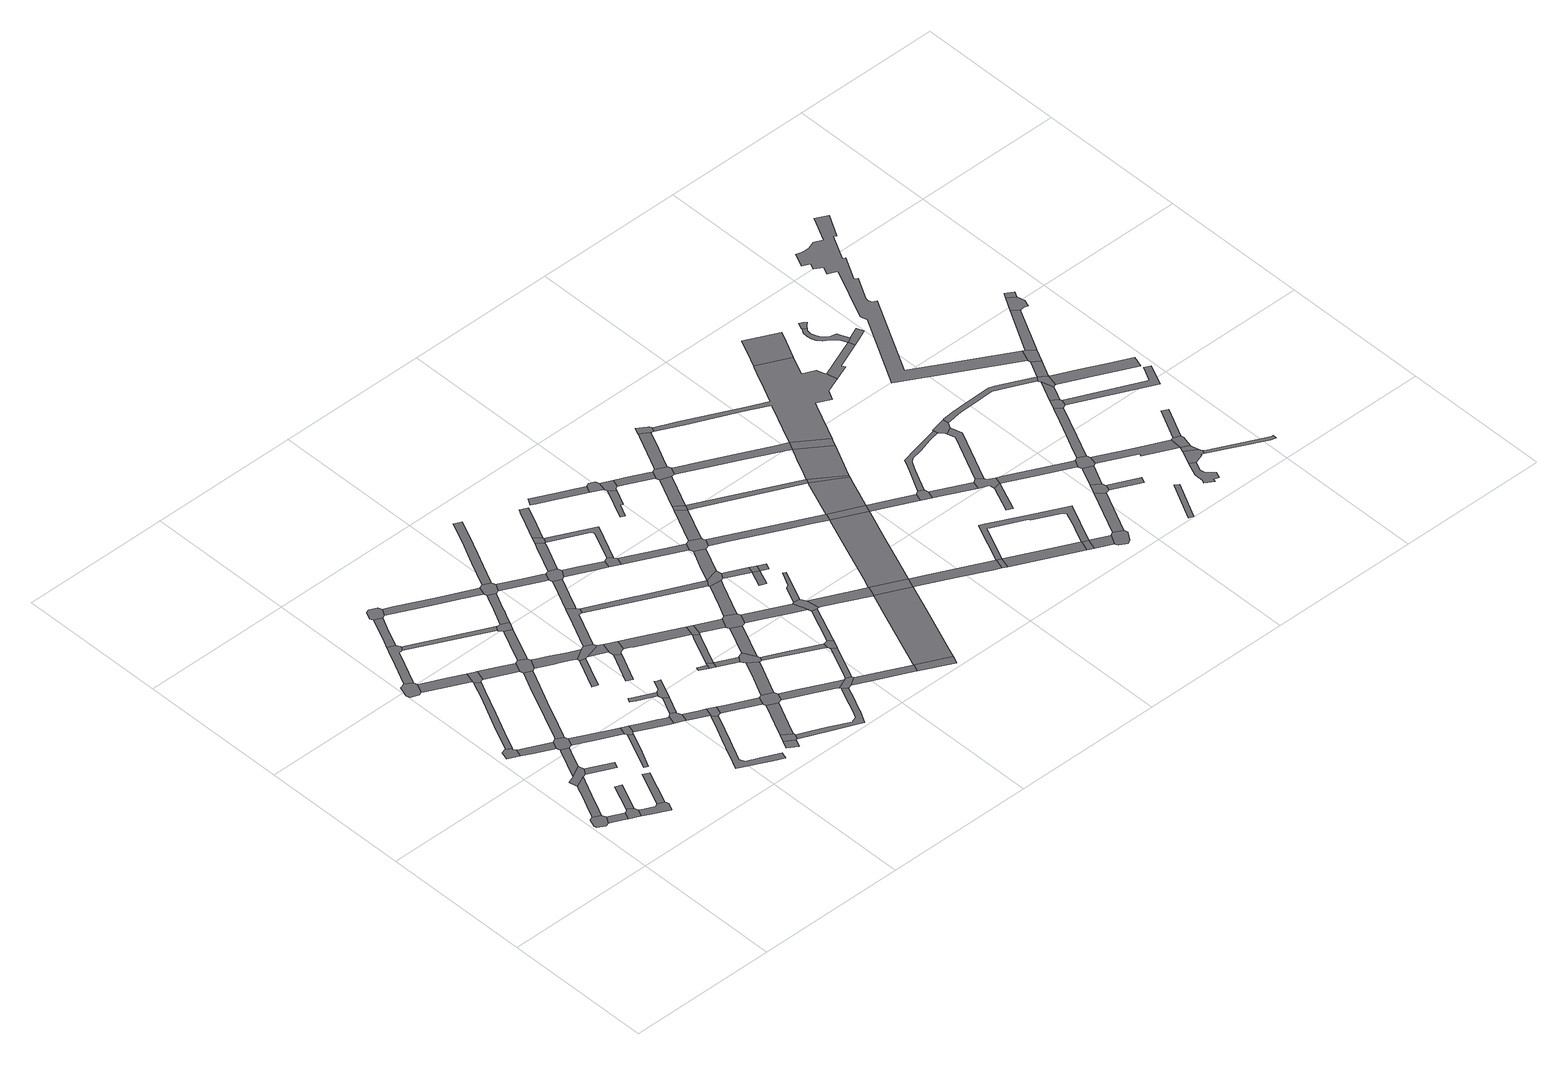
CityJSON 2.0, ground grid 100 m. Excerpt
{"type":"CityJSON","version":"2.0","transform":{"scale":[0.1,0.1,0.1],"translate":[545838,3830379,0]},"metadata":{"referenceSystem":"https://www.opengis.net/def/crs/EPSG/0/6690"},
"CityObjects":{
"road1":{"type":"Road","geometry":[{"type":"MultiSurface","lod":"1","boundaries":[[[0,1,2,3,4,5,6,7]]]}]},
"road2":{"type":"Road","attributes":{"RoadStructureAttribute.sectionType":"1"},"geometry":[{"type":"MultiSurface","lod":"1","boundaries":[[[6,5,8,9,10,11]]]}]},
"road3":{"type":"Road","attributes":{"RoadStructureAttribute.sectionType":"1"},"geometry":[{"type":"MultiSurface","lod":"1","boundaries":[[[12,13,14,15,16,17,18,19,20,21,0,7]]]}]},
"road4":{"type":"Road","geometry":[{"type":"MultiSurface","lod":"1","boundaries":[[[22,23,11,10,24,25,26]]]}]},
"road5":{"type":"Road","geometry":[{"type":"MultiSurface","lod":"1","boundaries":[[[27,28,25,24,29,30,31,32,33]]]}]},
"road6":{"type":"Road","geometry":[{"type":"MultiSurface","lod":"1","boundaries":[[[34,35,36,37,38,39,40,41,42]]]}]},
"road7":{"type":"Road","geometry":[{"type":"MultiSurface","lod":"1","boundaries":[[[43,44,22,26]]]}]},
"road8":{"type":"Road","geometry":[{"type":"MultiSurface","lod":"1","boundaries":[[[45,46,47,16,15,48,49]]]}]},
"road9":{"type":"Road","attributes":{"RoadStructureAttribute.sectionType":"1"},"geometry":[{"type":"MultiSurface","lod":"1","boundaries":[[[50,51,52,40,39,53,54,55,56]]]}]},
"road10":{"type":"Road","attributes":{"RoadStructureAttribute.sectionType":"1"},"geometry":[{"type":"MultiSurface","lod":"1","boundaries":[[[57,58,59,46,45,60,61]]]}]},
"road11":{"type":"Road","geometry":[{"type":"MultiSurface","lod":"1","boundaries":[[[62,63,49,48]]]}]},
"road12":{"type":"Road","attributes":{"RoadStructureAttribute.sectionType":"1"},"geometry":[{"type":"MultiSurface","lod":"1","boundaries":[[[64,65,33,32]]]}]},
"road13":{"type":"Road","geometry":[{"type":"MultiSurface","lod":"1","boundaries":[[[66,67,68,69,70,71,72,73]]]}]},
"road14":{"type":"Road","geometry":[{"type":"MultiSurface","lod":"1","boundaries":[[[74,56,55,57,61,75,76,77]]]}]},
"road15":{"type":"Road","attributes":{"RoadStructureAttribute.sectionType":"1"},"geometry":[{"type":"MultiSurface","lod":"1","boundaries":[[[78,79,80,81,82,34,42,83,84,85,86]]]}]},
"road16":{"type":"Road","attributes":{"RoadStructureAttribute.sectionType":"1"},"geometry":[{"type":"MultiSurface","lod":"1","boundaries":[[[87,88,72,71,89,90,91,92]]]}]},
"road17":{"type":"Road","geometry":[{"type":"MultiSurface","lod":"1","boundaries":[[[93,94,95,96,66,73,97,98,99,100,101,102,103,104,105]]]}]},
"road18":{"type":"Road","attributes":{"RoadStructureAttribute.sectionType":"1"},"geometry":[{"type":"MultiSurface","lod":"1","boundaries":[[[106,107,76,75,108,109,110,111,112]]]}]},
"road19":{"type":"Road","attributes":{"RoadStructureAttribute.sectionType":"1"},"geometry":[{"type":"MultiSurface","lod":"1","boundaries":[[[113,114,115,116,117,118,119]]]}]},
"road20":{"type":"Road","attributes":{"RoadStructureAttribute.sectionType":"1"},"geometry":[{"type":"MultiSurface","lod":"1","boundaries":[[[120,121,122,123,124,74,77,125,126,127,128,129,130]]]}]},
"road21":{"type":"Road","geometry":[{"type":"MultiSurface","lod":"1","boundaries":[[[131,92,91,78,86,132,133,134]]]}]},
"road22":{"type":"Road","geometry":[{"type":"MultiSurface","lod":"1","boundaries":[[[112,111,135,113,119,136,137,138,139]]]}]},
"road23":{"type":"Road","attributes":{"RoadStructureAttribute.sectionType":"1"},"geometry":[{"type":"MultiSurface","lod":"1","boundaries":[[[140,141,142,93,105,143,144]]]}]},
"road24":{"type":"Road","attributes":{"RoadStructureAttribute.sectionType":"1"},"geometry":[{"type":"MultiSurface","lod":"1","boundaries":[[[145,134,133,146,147,148]]]}]},
"road25":{"type":"Road","attributes":{"RoadStructureAttribute.sectionType":"1"},"geometry":[{"type":"MultiSurface","lod":"1","boundaries":[[[149,150,151,152,139,138,153,154,155,156]]]}]},
"road26":{"type":"Road","geometry":[{"type":"MultiSurface","lod":"1","boundaries":[[[157,158,159,140,144,160,161,162]]]}]},
"road27":{"type":"Road","attributes":{"RoadStructureAttribute.sectionType":"1"},"geometry":[{"type":"MultiSurface","lod":"1","boundaries":[[[103,102,163,164]]]}]},
"road28":{"type":"Road","geometry":[{"type":"MultiSurface","lod":"1","boundaries":[[[165,148,147,120,130,166,167,168]]]}]},
"road29":{"type":"Road","attributes":{"RoadStructureAttribute.sectionType":"1"},"geometry":[{"type":"MultiSurface","lod":"1","boundaries":[[[169,170,171,172,173,174,175,176,177,178,179,180,181,182,183,184,185,186,187]]]}]},
"road30":{"type":"Road","geometry":[{"type":"MultiSurface","lod":"1","boundaries":[[[188,189,156,155,190,191,192,193,194]]]}]},
"road31":{"type":"Road","attributes":{"RoadStructureAttribute.sectionType":"1"},"geometry":[{"type":"MultiSurface","lod":"1","boundaries":[[[195,196,197,198,199,200,201]]]}]},
"road32":{"type":"Road","attributes":{"RoadStructureAttribute.sectionType":"1"},"geometry":[{"type":"MultiSurface","lod":"1","boundaries":[[[202,188,194,203]]]}]},
"road33":{"type":"Road","attributes":{"RoadStructureAttribute.sectionType":"1"},"geometry":[{"type":"MultiSurface","lod":"1","boundaries":[[[204,192,191,205,206,207]]]}]},
"road34":{"type":"Road","attributes":{"RoadStructureAttribute.sectionType":"1"},"geometry":[{"type":"MultiSurface","lod":"1","boundaries":[[[208,209,210,211,165,168,212,213,214]]]}]},
"road35":{"type":"Road","attributes":{"RoadStructureAttribute.sectionType":"1"},"geometry":[{"type":"MultiSurface","lod":"1","boundaries":[[[215,216,217,218,219,220,221,222,223]]]}]},
"road36":{"type":"Road","attributes":{"RoadStructureAttribute.sectionType":"1"},"geometry":[{"type":"MultiSurface","lod":"1","boundaries":[[[224,225,226,227,167,166,228,229,230,231,232,233]]]}]},
"road37":{"type":"Road","attributes":{"RoadStructureAttribute.sectionType":"1"},"geometry":[{"type":"MultiSurface","lod":"1","boundaries":[[[234,235,236,237]]]}]},
"road38":{"type":"Road","geometry":[{"type":"MultiSurface","lod":"1","boundaries":[[[207,206,169,187,238,239]]]}]},
"road39":{"type":"Road","attributes":{"RoadStructureAttribute.sectionType":"1"},"geometry":[{"type":"MultiSurface","lod":"1","boundaries":[[[240,241,242,243,161,160,244,245,246,247,248,249]]]}]},
"road40":{"type":"Road","geometry":[{"type":"MultiSurface","lod":"1","boundaries":[[[250,251,252,253,254,255,201,200,256,257,202,203]]]}]},
"road41":{"type":"Road","geometry":[{"type":"MultiSurface","lod":"1","boundaries":[[[258,234,237,259,260,261,262,263]]]}]},
"road42":{"type":"Road","geometry":[{"type":"MultiSurface","lod":"1","boundaries":[[[264,164,163,265,208,214,266,267]]]}]},
"road43":{"type":"Road","attributes":{"RoadStructureAttribute.sectionType":"1"},"geometry":[{"type":"MultiSurface","lod":"1","boundaries":[[[268,269,270,271]]]}]},
"road44":{"type":"Road","geometry":[{"type":"MultiSurface","lod":"1","boundaries":[[[272,233,232,273,274,215,223,275,276,277]]]}]},
"road45":{"type":"Road","attributes":{"RoadStructureAttribute.sectionType":"1"},"geometry":[{"type":"MultiSurface","lod":"1","boundaries":[[[276,275,278,279,280]]]}]},
"road46":{"type":"Road","attributes":{"RoadStructureAttribute.sectionType":"1"},"geometry":[{"type":"MultiSurface","lod":"1","boundaries":[[[281,282,239,238,283,284,285,286,287]]]}]},
"road47":{"type":"Road","attributes":{"RoadStructureAttribute.sectionType":"1"},"geometry":[{"type":"MultiSurface","lod":"1","boundaries":[[[288,289,258,263,290,291]]]}]},
"road48":{"type":"Road","attributes":{"RoadStructureAttribute.sectionType":"1"},"geometry":[{"type":"MultiSurface","lod":"1","boundaries":[[[292,293,294,295,267,266,296,297,298,299,300]]]}]},
"road49":{"type":"Road","geometry":[{"type":"MultiSurface","lod":"1","boundaries":[[[280,279,268,271,301,302,303]]]}]},
"road50":{"type":"Road","geometry":[{"type":"MultiSurface","lod":"1","boundaries":[[[304,305,306,272,277,307,308,309,310,311,312,313]]]}]},
"road51":{"type":"Road","geometry":[{"type":"MultiSurface","lod":"1","boundaries":[[[314,287,286,288,291,315,316,317,318,319,320,321]]]}]},
"road52":{"type":"Road","geometry":[{"type":"MultiSurface","lod":"1","boundaries":[[[322,249,248,292,300,323,324,325]]]}]},
"road53":{"type":"Road","attributes":{"RoadStructureAttribute.sectionType":"1"},"geometry":[{"type":"MultiSurface","lod":"1","boundaries":[[[326,327,328,329,330,331,332,333,334,335,336,261,260,337,338,339,340,341,342,343,344,345,346]]]}]},
"road54":{"type":"Road","geometry":[{"type":"MultiSurface","lod":"1","boundaries":[[[347,348,349,350,351,352]]]}]},
"road55":{"type":"Road","attributes":{"RoadStructureAttribute.sectionType":"1"},"geometry":[{"type":"MultiSurface","lod":"1","boundaries":[[[353,352,351,354,355]]]}]},
"road56":{"type":"Road","attributes":{"RoadStructureAttribute.sectionType":"1"},"geometry":[{"type":"MultiSurface","lod":"1","boundaries":[[[356,357,303,302,358,359,360,361,362,363]]]}]},
"road57":{"type":"Road","attributes":{"RoadStructureAttribute.sectionType":"1"},"geometry":[{"type":"MultiSurface","lod":"1","boundaries":[[[364,365,366,367,314,321,368,369,370,371]]]}]},
"road58":{"type":"Road","attributes":{"RoadStructureAttribute.sectionType":"1"},"geometry":[{"type":"MultiSurface","lod":"1","boundaries":[[[372,373,355,354,374,375]]]}]},
"road59":{"type":"Road","attributes":{"RoadStructureAttribute.sectionType":"1"},"geometry":[{"type":"MultiSurface","lod":"1","boundaries":[[[376,377,378,324,323,379,380,381,382]]]}]},
"road60":{"type":"Road","attributes":{"RoadStructureAttribute.sectionType":"1"},"geometry":[{"type":"MultiSurface","lod":"1","boundaries":[[[383,384,353,355,385,386]]]}]},
"road61":{"type":"Road","attributes":{"RoadStructureAttribute.sectionType":"1"},"geometry":[{"type":"MultiSurface","lod":"1","boundaries":[[[387,388,304,313,389,390,391]]]}]},
"road62":{"type":"Road","attributes":{"RoadStructureAttribute.sectionType":"1"},"geometry":[{"type":"MultiSurface","lod":"1","boundaries":[[[392,393,394,395,318,317,396,397,398,399,400]]]}]},
"road63":{"type":"Road","attributes":{"RoadStructureAttribute.sectionType":"1"},"geometry":[{"type":"MultiSurface","lod":"1","boundaries":[[[401,402,403,404,405,322,325,406,407,408,409,410,411]]]}]},
"road64":{"type":"Road","geometry":[{"type":"MultiSurface","lod":"1","boundaries":[[[412,375,374,364,371,413,414,415,416,417,418]]]}]},
"road65":{"type":"Road","geometry":[{"type":"MultiSurface","lod":"1","boundaries":[[[363,362,383,386,419,420]]]}]},
"road66":{"type":"Road","geometry":[{"type":"MultiSurface","lod":"1","boundaries":[[[421,382,381,387,391,422,423,424]]]}]},
"road67":{"type":"Road","geometry":[{"type":"MultiSurface","lod":"1","boundaries":[[[425,400,399,326,346,426,427,428,429,430,431]]]}]},
"road68":{"type":"Road","attributes":{"RoadStructureAttribute.sectionType":"1"},"geometry":[{"type":"MultiSurface","lod":"1","boundaries":[[[432,433,412,418,434,435,436]]]}]},
"road69":{"type":"Road","attributes":{"RoadStructureAttribute.sectionType":"1"},"geometry":[{"type":"MultiSurface","lod":"1","boundaries":[[[437,420,419,438,439,440,441]]]}]},
"road70":{"type":"Road","attributes":{"RoadStructureAttribute.sectionType":"1"},"geometry":[{"type":"MultiSurface","lod":"1","boundaries":[[[442,443,444,312,311,445,446,447]]]}]},
"road71":{"type":"Road","attributes":{"RoadStructureAttribute.sectionType":"1"},"geometry":[{"type":"MultiSurface","lod":"1","boundaries":[[[448,449,416,415,450,451,452]]]}]},
"road72":{"type":"Road","attributes":{"RoadStructureAttribute.sectionType":"1"},"geometry":[{"type":"MultiSurface","lod":"1","boundaries":[[[453,454,455,421,424,456,457,458]]]}]},
"road73":{"type":"Road","attributes":{"RoadStructureAttribute.sectionType":"1"},"geometry":[{"type":"MultiSurface","lod":"1","boundaries":[[[459,423,422,460,461,462]]]}]},
"road74":{"type":"Road","attributes":{"RoadStructureAttribute.sectionType":"1"},"geometry":[{"type":"MultiSurface","lod":"1","boundaries":[[[463,464,465,466,425,431,467,468]]]}]},
"road75":{"type":"Road","geometry":[{"type":"MultiSurface","lod":"1","boundaries":[[[469,470,441,440,432,436,471,472,473,474,475,476]]]}]},
"road76":{"type":"Road","attributes":{"RoadStructureAttribute.sectionType":"1"},"geometry":[{"type":"MultiSurface","lod":"1","boundaries":[[[477,478,479,429,428,480,481,482,483,484,485]]]}]},
"road77":{"type":"Road","geometry":[{"type":"MultiSurface","lod":"1","boundaries":[[[486,453,458,487,488,489]]]}]},
"road78":{"type":"Road","geometry":[{"type":"MultiSurface","lod":"1","boundaries":[[[490,491,462,461,492,493,494,495]]]}]},
"road79":{"type":"Road","geometry":[{"type":"MultiSurface","lod":"1","boundaries":[[[496,497,498,452,451,499,500,463,468,501]]]}]},
"road80":{"type":"Road","attributes":{"RoadStructureAttribute.sectionType":"1"},"geometry":[{"type":"MultiSurface","lod":"1","boundaries":[[[502,503,469,476,504,505,506,507]]]}]},
"road81":{"type":"Road","attributes":{"RoadStructureAttribute.sectionType":"1"},"geometry":[{"type":"MultiSurface","lod":"1","boundaries":[[[508,509,510,511,486,489,512,513,514,515]]]}]},
"road82":{"type":"Road","attributes":{"RoadStructureAttribute.sectionType":"1"},"geometry":[{"type":"MultiSurface","lod":"1","boundaries":[[[516,517,518,488,487,519,520,521,522,490,495]]]}]},
"road83":{"type":"Road","attributes":{"RoadStructureAttribute.sectionType":"1"},"geometry":[{"type":"MultiSurface","lod":"1","boundaries":[[[523,474,473,524,525,526,527]]]}]},
"road84":{"type":"Road","attributes":{"RoadStructureAttribute.sectionType":"1"},"geometry":[{"type":"MultiSurface","lod":"1","boundaries":[[[528,496,501,529,530,531]]]}]},
"road85":{"type":"Road","geometry":[{"type":"MultiSurface","lod":"1","boundaries":[[[532,533,534,447,446,502,507,535,536]]]}]},
"road86":{"type":"Road","geometry":[{"type":"MultiSurface","lod":"1","boundaries":[[[485,484,537,538]]]}]},
"road87":{"type":"Road","attributes":{"RoadStructureAttribute.sectionType":"1"},"geometry":[{"type":"MultiSurface","lod":"1","boundaries":[[[539,493,492,540,541,542]]]}]},
"road88":{"type":"Road","geometry":[{"type":"MultiSurface","lod":"1","boundaries":[[[543,527,526,544,545,528,531,546,547,548,549]]]}]},
"road89":{"type":"Road","attributes":{"RoadStructureAttribute.sectionType":"1"},"geometry":[{"type":"MultiSurface","lod":"1","boundaries":[[[550,551,552,447,534,553,554]]]}]},
"road90":{"type":"Road","attributes":{"RoadStructureAttribute.sectionType":"1"},"geometry":[{"type":"MultiSurface","lod":"1","boundaries":[[[536,535,555,556]]]}]},
"road91":{"type":"Road","attributes":{"RoadStructureAttribute.sectionType":"1"},"geometry":[{"type":"MultiSurface","lod":"1","boundaries":[[[555,557,558,559,560]]]}]},
"road92":{"type":"Road","attributes":{"RoadStructureAttribute.sectionType":"1"},"geometry":[{"type":"MultiSurface","lod":"1","boundaries":[[[561,562,563,564,543,549]]]}]},
"road93":{"type":"Road","attributes":{"RoadStructureAttribute.sectionType":"1"},"geometry":[{"type":"MultiSurface","lod":"1","boundaries":[[[565,566,567,568,569,570,571,572,573]]]}]},
"road94":{"type":"Road","attributes":{"RoadStructureAttribute.sectionType":"1"},"geometry":[{"type":"MultiSurface","lod":"1","boundaries":[[[556,555,560,574]]]}]},
"road95":{"type":"Road","geometry":[{"type":"MultiSurface","lod":"1","boundaries":[[[575,542,541,550,554,576,577,578,579,580,581,582]]]}]},
"road96":{"type":"Road","attributes":{"function":"3","RoadStructureAttribute.sectionType":"1"},"geometry":[{"type":"MultiSurface","lod":"1","boundaries":[[[583,584,585,586,587,485,538,588,589,590,591]]]}]},
"road97":{"type":"Road","geometry":[{"type":"MultiSurface","lod":"1","boundaries":[[[592,593,594,574,560]]]}]},
"road98":{"type":"Road","attributes":{"RoadStructureAttribute.sectionType":"1"},"geometry":[{"type":"MultiSurface","lod":"1","boundaries":[[[595,596,548,547,597,598,599,600,583,601]]]}]},
"road99":{"type":"Road","attributes":{"RoadStructureAttribute.sectionType":"1"},"geometry":[{"type":"MultiSurface","lod":"1","boundaries":[[[602,603,604,605,606,607]]]}]},
"road100":{"type":"Road","attributes":{"RoadStructureAttribute.sectionType":"1"},"geometry":[{"type":"MultiSurface","lod":"1","boundaries":[[[608,575,582,609,610,611]]]}]},
"road101":{"type":"Road","geometry":[{"type":"MultiSurface","lod":"1","boundaries":[[[612,613,573,572,614,615,616]]]}]},
"road102":{"type":"Road","geometry":[{"type":"MultiSurface","lod":"1","boundaries":[[[615,614,602,607,617,618,619]]]}]},
"road103":{"type":"Road","geometry":[{"type":"MultiSurface","lod":"1","boundaries":[[[620,608,611,621]]]}]},
"road104":{"type":"Road","geometry":[{"type":"MultiSurface","lod":"1","boundaries":[[[601,583,591,622]]]}]},
"road105":{"type":"Road","attributes":{"RoadStructureAttribute.sectionType":"1"},"geometry":[{"type":"MultiSurface","lod":"1","boundaries":[[[623,624,619,618,625,626,627,628]]]}]},
"road106":{"type":"Road","attributes":{"RoadStructureAttribute.sectionType":"1"},"geometry":[{"type":"MultiSurface","lod":"1","boundaries":[[[629,630,631,632,579,578,633,634,635,636,637,638,639,640]]]}]},
"road107":{"type":"Road","attributes":{"RoadStructureAttribute.sectionType":"1"},"geometry":[{"type":"MultiSurface","lod":"1","boundaries":[[[641,642,620,621,643,644,645]]]}]},
"road108":{"type":"Road","geometry":[{"type":"MultiSurface","lod":"1","boundaries":[[[646,628,627,641,645,647,648,649,650,651]]]}]},
"road109":{"type":"Road","attributes":{"function":"3","RoadStructureAttribute.sectionType":"1"},"geometry":[{"type":"MultiSurface","lod":"1","boundaries":[[[639,652,653,654,601,622,655,656,657,658]]]}]},
"road110":{"type":"Road","attributes":{"RoadStructureAttribute.sectionType":"1"},"geometry":[{"type":"MultiSurface","lod":"1","boundaries":[[[621,611,659,660]]]}]},
"road111":{"type":"Road","attributes":{"RoadStructureAttribute.sectionType":"1"},"geometry":[{"type":"MultiSurface","lod":"1","boundaries":[[[661,662,663,664,665,666,622,591,667,668,669,670,671]]]}]},
"road112":{"type":"Road","attributes":{"RoadStructureAttribute.sectionType":"1"},"geometry":[{"type":"MultiSurface","lod":"1","boundaries":[[[672,673,674,675,646,651,676,677,678,679]]]}]},
"road113":{"type":"Road","geometry":[{"type":"MultiSurface","lod":"1","boundaries":[[[640,639,658,680]]]}]},
"road114":{"type":"Road","geometry":[{"type":"MultiSurface","lod":"1","boundaries":[[[681,672,679,682,683,684,685,686,687,688]]]}]},
"road115":{"type":"Road","geometry":[{"type":"MultiSurface","lod":"1","boundaries":[[[671,670,689,690]]]}]},
"road116":{"type":"Road","attributes":{"RoadStructureAttribute.sectionType":"1"},"geometry":[{"type":"MultiSurface","lod":"1","boundaries":[[[691,692,693,694,648,647,695,696,697,698,699]]]}]},
"road117":{"type":"Road","attributes":{"function":"3","RoadStructureAttribute.sectionType":"1"},"geometry":[{"type":"MultiSurface","lod":"1","boundaries":[[[659,700,701,702,703,704,640,680,705,706,707,708]]]}]},
"road118":{"type":"Road","geometry":[{"type":"MultiSurface","lod":"1","boundaries":[[[660,659,708,709]]]}]},
"road119":{"type":"Road","attributes":{"RoadStructureAttribute.sectionType":"1"},"geometry":[{"type":"MultiSurface","lod":"1","boundaries":[[[710,711,680,658,712,713]]]}]},
"road120":{"type":"Road","attributes":{"RoadStructureAttribute.sectionType":"1"},"geometry":[{"type":"MultiSurface","lod":"1","boundaries":[[[714,715,716,690,689,717,718,719]]]}]},
"road121":{"type":"Road","attributes":{"function":"3","RoadStructureAttribute.sectionType":"1"},"geometry":[{"type":"MultiSurface","lod":"1","boundaries":[[[698,720,721,722,723,660,709,724,725]]]}]},
"road122":{"type":"Road","geometry":[{"type":"MultiSurface","lod":"1","boundaries":[[[726,727,728,713,712,729,730,731]]]}]},
"road123":{"type":"Road","attributes":{"RoadStructureAttribute.sectionType":"1"},"geometry":[{"type":"MultiSurface","lod":"1","boundaries":[[[732,733,734,735,736,737,738,671,690,739,740,741,742,743,744,745,746,747,748,719,749]]]}]},
"road124":{"type":"Road","geometry":[{"type":"MultiSurface","lod":"1","boundaries":[[[699,698,725,750,751]]]}]},
"road125":{"type":"Road","geometry":[{"type":"MultiSurface","lod":"1","boundaries":[[[719,718,752,749]]]}]},
"road126":{"type":"Road","attributes":{"RoadStructureAttribute.sectionType":"1"},"geometry":[{"type":"MultiSurface","lod":"1","boundaries":[[[753,754,755,756,757,758,685,684,759,760,761,762,763,764,765,766,767,699,751,768,769,770,771,772,773,774,775,776,777,778,779,780,781,782]]]}]},
"road127":{"type":"Road","attributes":{"RoadStructureAttribute.sectionType":"1"},"geometry":[{"type":"MultiSurface","lod":"1","boundaries":[[[730,729,783,784,785]]]}]},
"road128":{"type":"Road","attributes":{"RoadStructureAttribute.sectionType":"1"},"geometry":[{"type":"MultiSurface","lod":"1","boundaries":[[[786,749,752,787,788]]]}]},
"road129":{"type":"Road","geometry":[{"type":"MultiSurface","lod":"1","boundaries":[[[789,790,791,792]]]}]},
"road130":{"type":"Road","geometry":[{"type":"MultiSurface","lod":"1","boundaries":[[[793,794,788,787,795,796,797,798,799,800,801]]]}]},
"road131":{"type":"Road","attributes":{"RoadStructureAttribute.sectionType":"1"},"geometry":[{"type":"MultiSurface","lod":"1","boundaries":[[[802,803,804,805,806,807,808,726,731,809,810,811,812,813,814,815,816]]]}]},
"road132":{"type":"Road","geometry":[{"type":"MultiSurface","lod":"1","boundaries":[[[817,818,785,784,819,820,792,791,821,822,823,824]]]}]},
"road133":{"type":"Road","attributes":{"RoadStructureAttribute.sectionType":"1"},"geometry":[{"type":"MultiSurface","lod":"1","boundaries":[[[825,793,801,826]]]}]},
"road134":{"type":"Road","attributes":{"RoadStructureAttribute.sectionType":"1"},"geometry":[{"type":"MultiSurface","lod":"1","boundaries":[[[827,828,829,830,817,824]]]}]},
"road135":{"type":"Road","attributes":{"RoadStructureAttribute.sectionType":"1"},"geometry":[{"type":"MultiSurface","lod":"1","boundaries":[[[831,832,833,821,791,834,835,836,837]]]}]},
"road136":{"type":"Road","geometry":[{"type":"MultiSurface","lod":"1","boundaries":[[[838,825,826,839,840,841]]]}]},
"road137":{"type":"Road","geometry":[{"type":"MultiSurface","lod":"1","boundaries":[[[842,843,844,845,846,802,816,847,848,849,829,828,850,851]]]}]},
"road138":{"type":"Road","attributes":{"RoadStructureAttribute.sectionType":"1"},"geometry":[{"type":"MultiSurface","lod":"1","boundaries":[[[852,853,838,841,854]]]}]},
"road139":{"type":"Road","geometry":[{"type":"MultiSurface","lod":"1","boundaries":[[[855,856,782,781,857,858]]]}]},
"road140":{"type":"Road","attributes":{"RoadStructureAttribute.sectionType":"1"},"geometry":[{"type":"MultiSurface","lod":"1","boundaries":[[[859,860,840,839]]]}]},
"road141":{"type":"Road","attributes":{"RoadStructureAttribute.sectionType":"1"},"geometry":[{"type":"MultiSurface","lod":"1","boundaries":[[[861,862,863,864,865,866,867]]]}]},
"road142":{"type":"Road","geometry":[{"type":"MultiSurface","lod":"1","boundaries":[[[868,837,836,852,854,869,870,871]]]}]},
"road143":{"type":"Road","attributes":{"RoadStructureAttribute.sectionType":"1"},"geometry":[{"type":"MultiSurface","lod":"1","boundaries":[[[872,775,774,873,874,875]]]}]},
"road144":{"type":"Road","attributes":{"RoadStructureAttribute.sectionType":"1"},"geometry":[{"type":"MultiSurface","lod":"1","boundaries":[[[876,877,878,879,868,871,880,881]]]}]},
"road145":{"type":"Road","attributes":{"RoadStructureAttribute.sectionType":"1"},"geometry":[{"type":"MultiSurface","lod":"1","boundaries":[[[882,883,884,885,886,887,888,889,890,891,872,892,893,894,895,896,897,898,899,900,901]]]}]},
"road146":{"type":"Road","attributes":{"RoadStructureAttribute.sectionType":"1"},"geometry":[{"type":"MultiSurface","lod":"1","boundaries":[[[902,903,904,905,906,907,908,909,910,911,842,851,912,913,914,915,916,917,918,919,920,921]]]}]},
"road147":{"type":"Road","geometry":[{"type":"MultiSurface","lod":"1","boundaries":[[[922,923,882,901,924,925,926]]]}]},
"road148":{"type":"Road","attributes":{"RoadStructureAttribute.sectionType":"1"},"geometry":[{"type":"MultiSurface","lod":"1","boundaries":[[[927,928,929,870,869,930,931,932,933]]]}]},
"road149":{"type":"Road","geometry":[{"type":"MultiSurface","lod":"1","boundaries":[[[934,935,936,937,938,939,940,941,942,943,944,945]]]}]},
"road150":{"type":"Road","geometry":[{"type":"MultiSurface","lod":"1","boundaries":[[[946,947,948,892,872,875]]]}]},
"road151":{"type":"Road","geometry":[{"type":"MultiSurface","lod":"1","boundaries":[[[949,950,876,881,951,952,953]]]}]},
"road152":{"type":"Road","geometry":[{"type":"MultiSurface","lod":"1","boundaries":[[[954,934,945,955,956,957,958,959]]]}]},
"road153":{"type":"Road","attributes":{"RoadStructureAttribute.sectionType":"1"},"geometry":[{"type":"MultiSurface","lod":"1","boundaries":[[[932,954,959,960,961]]]}]},
"road154":{"type":"Road","attributes":{"RoadStructureAttribute.sectionType":"1"},"geometry":[{"type":"MultiSurface","lod":"1","boundaries":[[[962,963,949,953,964,965,966]]]}]},
"road155":{"type":"Road","geometry":[{"type":"MultiSurface","lod":"1","boundaries":[[[967,933,932,961,968,969]]]}]},
"road156":{"type":"Road","geometry":[{"type":"MultiSurface","lod":"1","boundaries":[[[921,920,970,962,966,971,972]]]}]},
"road157":{"type":"Road","attributes":{"RoadStructureAttribute.sectionType":"1"},"geometry":[{"type":"MultiSurface","lod":"1","boundaries":[[[973,974,975,976,977,978,979,980,981,982,983,984,985,986,987,988,989,990,991,992,993,994,995,996,997,998,999,1000,1001,1002,1003,1004,1005,1006]]]}]},
"road158":{"type":"Road","attributes":{"RoadStructureAttribute.sectionType":"1"},"geometry":[{"type":"MultiSurface","lod":"1","boundaries":[[[1007,1008,967,969]]]}]},
"road159":{"type":"Road","attributes":{"RoadStructureAttribute.sectionType":"1"},"geometry":[{"type":"MultiSurface","lod":"1","boundaries":[[[1009,1010,921,972,1011]]]}]},
"road160":{"type":"Road","attributes":{"RoadStructureAttribute.sectionType":"1"},"geometry":[{"type":"MultiSurface","lod":"1","boundaries":[[[1012,1013,958,957,1014,1015,1016]]]}]},
"road161":{"type":"Road","attributes":{"RoadStructureAttribute.sectionType":"1"},"geometry":[{"type":"MultiSurface","lod":"1","boundaries":[[[1017,1018,952,951,1019,1020,1021]]]}]},
"road162":{"type":"Road","geometry":[{"type":"MultiSurface","lod":"1","boundaries":[[[993,992,1009,1011,1022,1023]]]}]},
"road163":{"type":"Road","attributes":{"RoadStructureAttribute.sectionType":"1"},"geometry":[{"type":"MultiSurface","lod":"1","boundaries":[[[1024,1025,1026,972,971,1027,1028,1029,1030]]]}]},
"road164":{"type":"Road","attributes":{"RoadStructureAttribute.sectionType":"1"},"geometry":[{"type":"MultiSurface","lod":"1","boundaries":[[[1031,1023,1022,1032,1033,1034]]]}]},
"road165":{"type":"Road","geometry":[{"type":"MultiSurface","lod":"1","boundaries":[[[1035,1031,1034,1036,1037,1038,1039,1040]]]}]},
"road166":{"type":"Road","geometry":[{"type":"MultiSurface","lod":"1","boundaries":[[[1041,1042,1035,1040]]]}]}
},
"vertices":[
[63,504,0],[40,494,0],[20,443,0],[25,425,0],[73,398,0],[96,405,0],[123,452,0],[113,482,0],
[114,397,0],[187,362,0],[203,354,0],[226,403,0],
[150,559,0],[189,640,0],[243,752,0],[261,788,0],[182,750,0],[175,737,0],[162,708,0],[126,633,0],[96,572,0],[70,517,0],
[250,423,0],[243,409,0],[272,321,0],[296,370,0],[286,398,0],
[389,325,0],[316,360,0],[317,298,0],[433,242,0],[457,292,0],[449,316,0],[408,334,0],
[101,1258,0],[99,1257,0],[67,1248,0],[50,1195,0],[61,1189,0],[122,1160,0],[139,1212,0],[129,1230,0],[132,1236,0],
[374,584,0],[334,603,0],
[301,872,0],[218,824,0],[171,808,0],[284,796,0],[308,834,0],
[332,1118,0],[149,1207,0],[140,1211,0],[193,1125,0],[307,1070,0],[315,1066,0],[338,1116,0],
[323,1043,0],[318,1032,0],[266,924,0],[333,940,0],[371,1019,0],
[455,711,0],[475,752,0],
[558,552,0],[518,572,0],
[62,2051,0],[25,2040,0],[3,1971,0],[10,1946,0],[61,1926,0],[82,1934,0],[114,1998,0],[105,2022,0],
[364,1127,0],[395,1028,0],[419,1078,0],[410,1101,0],
[356,1787,0],[352,1780,0],[305,1674,0],[229,1524,0],[172,1408,0],[193,1361,0],[269,1517,0],[354,1692,0],[388,1761,0],
[274,1920,0],[130,1989,0],[99,1927,0],[350,1804,0],[356,1801,0],[378,1870,0],
[203,2344,0],[187,2312,0],[135,2202,0],[64,2056,0],[112,2036,0],[176,2169,0],[217,2254,0],[222,2262,0],[244,2266,0],[248,2264,0],[266,2291,0],[263,2296,0],[250,2321,0],
[635,973,0],[425,1075,0],[402,1024,0],[545,955,0],[651,904,0],[679,890,0],[697,944,0],
[687,871,0],[621,730,0],[565,610,0],[578,604,0],[590,598,0],[659,736,0],[714,853,0],
[616,1654,0],[562,1541,0],[501,1416,0],[449,1305,0],[370,1139,0],[417,1117,0],[459,1203,0],[479,1245,0],[524,1339,0],[609,1513,0],[667,1633,0],
[415,1853,0],[391,1768,0],[412,1774,0],[435,1843,0],
[685,876,0],[718,862,0],[720,866,0],[726,868,0],[743,921,0],
[307,2561,0],[276,2495,0],[225,2389,0],[316,2458,0],[355,2539,0],
[547,1789,0],[415,1773,0],[610,1679,0],[640,1745,0],
[947,824,0],[920,836,0],[900,846,0],[809,889,0],[807,829,0],[921,773,0],[944,762,0],[961,817,0],
[345,2642,0],[323,2634,0],[298,2585,0],[377,2548,0],[403,2594,0],[394,2619,0],
[754,2016,0],[775,2045,0],
[665,1754,0],[688,1641,0],[721,1706,0],[713,1728,0],
[1136,659,0],[1090,560,0],[1029,436,0],[1017,412,0],[977,327,0],[963,298,0],[939,246,0],[1134,148,0],[1205,116,0],[1218,159,0],[1106,210,0],[1018,252,0],[1003,289,0],[1040,367,0],[1046,381,0],[1062,412,0],[1074,436,0],[1118,528,0],[1168,634,0],
[985,839,0],[981,835,0],[996,739,0],[1010,732,0],[1027,786,0],[1013,814,0],[1015,819,0],
[918,1081,0],[898,1091,0],[891,1077,0],[885,1063,0],[918,1046,0],[1036,992,0],[1051,1017,0],
[1044,959,0],[1073,939,0],
[1119,742,0],[1129,675,0],[1141,669,0],[1159,723,0],
[778,1987,0],[773,1978,0],[729,1886,0],[668,1761,0],[716,1735,0],[784,1875,0],[826,1964,0],
[918,1511,0],[914,1501,0],[819,1306,0],[818,1305,0],[836,1297,0],[853,1290,0],[914,1416,0],[954,1497,0],[956,1501,0],
[912,1611,0],[909,1613,0],[823,1655,0],[763,1684,0],[790,1593,0],[819,1579,0],[879,1550,0],[913,1534,0],[918,1532,0],[991,1576,0],
[1290,226,0],[1264,174,0],[1325,131,0],[1350,183,0],
[1194,644,0],[1212,697,0],
[905,2355,0],[822,2395,0],[691,2457,0],[470,2563,0],[530,2476,0],[654,2415,0],[801,2345,0],[906,2295,0],[909,2293,0],[929,2345,0],
[1140,1078,0],[1123,1085,0],[1105,1093,0],[1078,1032,0],[1075,1031,0],[1057,1020,0],[1038,985,0],[1043,963,0],
[1314,276,0],[1355,185,0],[1361,188,0],[1376,220,0],[1375,228,0],[1374,234,0],
[781,2042,0],[758,2011,0],[853,2019,0],[804,2043,0],
[1091,1415,0],[992,1210,0],[1032,1190,0],[1128,1388,0],
[1018,1583,0],[918,1530,0],[918,1513,0],[972,1506,0],[1079,1535,0],[1067,1561,0],
[1064,1463,0],[1089,1451,0],[1111,1519,0],
[1437,589,0],[1269,670,0],[1201,641,0],[1297,595,0],[1412,539,0],[1421,535,0],[1443,585,0],
[1426,511,0],[1358,368,0],[1414,317,0],[1493,480,0],
[917,2273,0],[910,2260,0],[906,2251,0],[861,2159,0],[870,2055,0],[898,2112,0],[907,2131,0],[957,2237,0],[963,2247,0],
[1136,1404,0],[1165,1414,0],[1187,1482,0],
[1161,1881,0],[1105,1766,0],[1021,1589,0],[1069,1564,0],[1178,1790,0],[1181,1796,0],[1203,1794,0],[1206,1793,0],[1218,1829,0],[1206,1848,0],
[1466,593,0],[1497,481,0],[1501,482,0],[1519,487,0],[1541,538,0],[1535,555,0],[1534,558,0],[1532,562,0],
[956,2354,0],[990,2256,0],[1016,2304,0],[1005,2330,0],
[1835,323,0],[1833,318,0],[1781,210,0],[1776,199,0],[1739,118,0],[1727,91,0],[1726,91,0],[1697,80,0],[1687,76,0],[1557,137,0],[1464,179,0],[1552,102,0],[1697,40,0],[1733,24,0],[1742,42,0],[1782,114,0],[1782,115,0],[1784,119,0],[1812,180,0],[1825,209,0],[1865,298,0],
[1360,1012,0],[1358,1013,0],[1355,1000,0],[1351,988,0],[1408,960,0],[1416,986,0],
[1423,1001,0],[1444,943,0],[1456,979,0],
[1541,1311,0],[1259,1447,0],[1211,1392,0],[1224,1385,0],[1361,1319,0],[1517,1243,0],[1532,1236,0],[1554,1304,0],
[1590,850,0],[1584,838,0],[1531,726,0],[1469,600,0],[1535,567,0],[1597,697,0],[1640,783,0],[1650,804,0],
[1591,916,0],[1464,975,0],[1572,882,0],[1594,915,0],
[1264,2183,0],[1156,2236,0],[1025,2300,0],[1001,2251,0],[1240,2135,0],[1260,2126,0],[1283,2175,0],
[1531,1229,0],[1520,1206,0],[1550,1176,0],[1564,1206,0],
[1267,2103,0],[1224,2010,0],[1210,1857,0],[1259,1958,0],[1317,2077,0],
[1891,368,0],[1779,423,0],[1648,486,0],[1579,519,0],[1588,454,0],[1707,396,0],[1821,341,0],[1830,336,0],[1899,365,0],
[1192,2841,0],[1107,2662,0],[1093,2635,0],[1042,2531,0],[959,2361,0],[1008,2338,0],[1071,2468,0],[1141,2612,0],[1153,2635,0],[1156,2640,0],[1240,2817,0],
[1628,928,0],[1653,804,0],[1668,806,0],[1670,806,0],[1678,831,0],[1673,845,0],[1672,849,0],
[1570,1217,0],[1592,1286,0],
[1307,2182,0],[1340,2087,0],[1368,2133,0],[1358,2159,0],
[1908,370,0],[1867,298,0],[1869,299,0],[1890,307,0],[1947,342,0],[1943,354,0],[1942,356,0],
[1722,1123,0],[1673,1021,0],[1675,854,0],[1726,962,0],[1789,1092,0],
[1739,1216,0],[1590,1208,0],[1707,1151,0],[1713,1148,0],[1747,1212,0],
[1524,1685,0],[1518,1688,0],[1220,1828,0],[1507,1649,0],[1881,1470,0],[1907,1506,0],
[1838,755,0],[1680,830,0],[1921,678,0],[2014,632,0],[2019,664,0],
[1413,2401,0],[1399,2372,0],[1343,2256,0],[1450,2350,0],[1453,2356,0],[1459,2369,0],
[1451,2093,0],[1514,2003,0],[1579,1972,0],[1596,2023,0],
[2022,609,0],[1966,486,0],[1917,383,0],[1909,372,0],[1954,379,0],[2053,588,0],
[1772,1226,0],[1770,1222,0],[1793,1093,0],[1808,1098,0],[1815,1100,0],[1846,1164,0],[1844,1169,0],[1838,1186,0],
[2258,191,0],[2080,278,0],[1953,339,0],[1898,303,0],[1990,259,0],[2145,185,0],[2245,136,0],[2247,135,0],[2267,187,0],
[1434,2446,0],[1465,2368,0],[1479,2399,0],[1477,2405,0],
[1626,2032,0],[1622,2031,0],[1648,1938,0],[1665,1989,0],[1653,2010,0],[1655,2014,0],
[2051,670,0],[2049,669,0],[2026,665,0],[2016,626,0],[2021,611,0],[2081,649,0],
[1884,1457,0],[1812,1307,0],[1837,1189,0],[1838,1194,0],[1944,1413,0],[1964,1452,0],
[1543,2668,0],[1542,2664,0],[1528,2639,0],[1489,2558,0],[1528,2511,0],[1590,2640,0],[1591,2642,0],[1593,2647,0],
[1767,2247,0],[1771,2256,0],[1766,2259,0],[1708,2253,0],[1711,2247,0],[1716,2232,0],[1716,2231,0],
[1985,1096,0],[1928,1044,0],[2073,975,0],[2154,936,0],[2123,1030,0],
[2161,913,0],[2087,660,0],[2193,901,0],[2194,903,0],
[2003,1516,0],[2002,1524,0],[2001,1529,0],[1982,1457,0],[2007,1495,0],
[2458,32,0],[2481,84,0],
[1831,1908,0],[1709,1909,0],[2011,1763,0],[2033,1810,0],
[2135,1035,0],[2155,931,0],[2160,916,0],[2205,906,0],[2212,908,0],[2199,994,0],[2178,1028,0],
[2020,1737,0],[1966,1628,0],[1909,1510,0],[2041,1613,0],[2084,1704,0],
[2140,1380,0],[2154,1423,0],
[2094,1275,0],[2114,1265,0],[2135,1256,0],[2181,1361,0],
[2278,1247,0],[2261,1257,0],[2212,1159,0],[2192,1151,0],
[1868,2593,0],[1772,2641,0],[1658,2696,0],[1645,2702,0],[1617,2656,0],[1648,2640,0],[1768,2582,0],[1932,2504,0],[1957,2552,0],
[2195,1404,0],
[2059,1819,0],[2089,1705,0],[2094,1707,0],[2113,1714,0],[2137,1761,0],[2129,1780,0],[2127,1784,0],[2125,1787,0],
[2504,767,0],[2428,583,0],[2341,367,0],[2287,235,0],[2272,198,0],[2505,147,0],[2637,471,0],[2715,663,0],[2716,666,0],
[2228,1338,0],[2238,1358,0],[2248,1378,0],
[2409,893,0],[2272,958,0],[2219,905,0],[2227,901,0],[2241,894,0],[2501,768,0],[2530,835,0],
[2016,2440,0],[1918,2233,0],[1945,2220,0],[1986,2307,0],[2004,2299,0],[2057,2411,0],
[2177,2062,0],[2185,1912,0],[2234,2011,0],[2236,2015,0],
[1983,2560,0],[1982,2560,0],[2012,2464,0],[2025,2520,0],[2016,2544,0],
[2065,2426,0],[2082,2431,0],[2100,2484,0],
[2192,2093,0],[2252,2050,0],
[2745,734,0],
[2295,2391,0],[2167,2453,0],[2153,2397,0],[2269,2341,0],[2288,2331,0],[2313,2382,0],
[2776,1451,0],[2650,1513,0],[2346,1659,0],[2142,1758,0],[2231,1657,0],[2397,1576,0],[2538,1508,0],[2670,1444,0],[2753,1404,0],[2756,1403,0],[2761,1400,0],[2780,1449,0],
[2295,2307,0],[2292,2299,0],[2317,2186,0],[2357,2268,0],[2363,2280,0],
[2336,2390,0],[2386,2285,0],[2412,2334,0],[2404,2352,0],[2403,2354,0],[2401,2358,0],
[2661,1154,0],[2562,910,0],[2532,838,0],[2779,821,0],[2869,1042,0],[2970,1286,0],[2975,1298,0],
[2887,1708,0],[2902,1740,0],
[3211,508,0],[3207,510,0],[3042,589,0],[2857,679,0],[2769,721,0],[2746,733,0],[2737,657,0],[2951,552,0],[3147,457,0],[3191,436,0],[3214,507,0],
[2473,2671,0],[2461,2648,0],[2399,2519,0],[2346,2408,0],[2410,2377,0],[2486,2535,0],[2526,2617,0],[2532,2630,0],
[2995,1349,0],
[2494,2717,0],[2537,2629,0],[2547,2629,0],[2550,2627,0],[2567,2654,0],[2564,2658,0],[2557,2671,0],[2554,2674,0],
[3222,421,0],[3245,492,0],
[2979,2060,0],[2787,2152,0],[2563,2261,0],[2420,2329,0],[2397,2280,0],[2562,2200,0],[2772,2098,0],[3018,1978,0],[3043,2030,0],
[2886,1706,0],[2883,1700,0],[2879,1692,0],[2876,1684,0],[2807,1517,0],[3038,1454,0],[3059,1504,0],[3070,1532,0],[3093,1585,0],
[3099,1598,0],
[3129,1284,0],[2997,1348,0],[3247,1166,0],[3264,1219,0],
[3666,288,0],[3505,365,0],[3255,487,0],[3471,301,0],[3647,217,0],[3670,286,0],
[3016,1974,0],[3013,1968,0],[2980,1902,0],[2925,1787,0],[3177,1757,0],[3216,1835,0],
[3293,1235,0],[3291,1230,0],[3285,1228,0],[3311,1135,0],[3328,1187,0],[3323,1215,0],
[3838,538,0],[3840,542,0],[3837,544,0],[3597,662,0],[3374,772,0],[3342,787,0],[3337,776,0],[3358,735,0],[3360,734,0],[3374,727,0],[3581,629,0],[3589,625,0],[3587,617,0],[3757,536,0],[3773,517,0],[3729,409,0],[3711,371,0],[3709,267,0],
[3235,1874,0],[3242,1888,0],
[3686,198,0],
[3335,2628,0],[3295,2547,0],[3254,2461,0],[3202,2355,0],[3074,2414,0],[2700,2593,0],[2740,2536,0],[2881,2472,0],[3032,2401,0],[3188,2327,0],[3186,2323,0],[3184,2318,0],[3136,2220,0],[3061,2067,0],[3046,2035,0],[3259,1923,0],[3277,1962,0],[3365,2146,0],[3378,2171,0],[3470,2126,0],[3503,2192,0],[3611,2234,0],[3593,2304,0],[3591,2307,0],[3584,2327,0],[3570,2367,0],[3491,2406,0],[3539,2505,0],[3554,2536,0],[3340,2638,0],
[3358,1112,0],[3555,1017,0],[3572,1069,0],
[3714,265,0],[3794,147,0],[3829,210,0],
[3546,774,0],[3583,758,0],[3671,962,0],[3623,953,0],
[3852,222,0],[3833,212,0],[3796,141,0],[3798,137,0],[3804,123,0],[3854,97,0],[3877,106,0],[3919,168,0],[3911,191,0],
[3704,1540,0],[3631,1524,0],[3500,1494,0],[3434,1478,0],[3416,1474,0],[3413,1467,0],[3374,1390,0],[3325,1219,0],[3400,1369,0],[3434,1432,0],[3459,1454,0],[3537,1468,0],[3635,1498,0],[3646,1500,0],[3708,1511,0],
[3599,1085,0],[3573,1068,0],[3579,1006,0],[3619,987,0],[3688,1013,0],[3641,1036,0],[3640,1037,0],[3635,1053,0],
[4002,534,0],[4055,489,0],
[3809,1417,0],[3790,1492,0],[3742,1470,0],[3759,1414,0],
[4096,816,0],[3971,877,0],[3730,993,0],[3863,869,0],[4072,767,0],[4090,759,0],[4114,808,0],
[4035,601,0],[4084,495,0],[4097,537,0],[4090,562,0],
[3807,1571,0],[3784,1566,0],[3745,1556,0],[3705,1547,0],[3706,1541,0],[3710,1509,0],[3718,1503,0],[3735,1491,0],[3799,1510,0],[3810,1533,0],
[4099,734,0],[4094,723,0],[4160,705,0],
[3437,2837,0],[3365,2689,0],[3613,2659,0],[3649,2734,0],
[4274,407,0],[4293,447,0],
[4405,255,0],[4392,264,0],[4380,273,0],[4379,271,0],[4251,19,0],[4250,16,0],[4280,7,0],
[4139,818,0],[4182,714,0],[4196,769,0],[4187,793,0],
[3865,2412,0],[3713,2274,0],[3703,2298,0],[3881,2372,0],
[4328,1210,0],[4281,1112,0],[4226,998,0],[4163,870,0],[4265,954,0],[4372,1178,0],
[3754,2675,0],[3736,2648,0],[3731,2610,0],[3736,2578,0],[3746,2553,0],[3770,2522,0],[3805,2498,0],[3823,2484,0],[3840,2467,0],[3855,2442,0],[3900,2433,0],[3876,2494,0],[3868,2513,0],[3826,2521,0],[3809,2532,0],[3783,2555,0],[3767,2592,0],[3762,2619,0],[3768,2648,0],[3775,2657,0],
[4432,1473,0],[4426,1476,0],[4340,1516,0],[4218,1574,0],[4181,1590,0],[4113,1588,0],[4017,1587,0],[3953,1584,0],[3906,1583,0],[3815,1573,0],[3814,1533,0],[3834,1536,0],[3906,1547,0],[3953,1549,0],[4008,1550,0],[4171,1555,0],[4288,1502,0],[4412,1446,0],[4419,1443,0],[4442,1466,0],
[3774,2723,0],[3753,2682,0],[3789,2673,0],[3812,2694,0],[3796,2711,0],
[4545,600,0],[4522,611,0],[4401,669,0],[4418,596,0],[4411,579,0],[4623,478,0],[4628,560,0],
[4566,348,0],[4525,254,0],[4523,189,0],[4515,171,0],[4569,135,0],[4573,155,0],[4593,150,0],[4608,145,0],[4628,188,0],[4580,232,0],[4572,265,0],[4602,325,0],
[3929,2392,0],[3997,2421,0],[3979,2467,0],
[4359,1275,0],[4348,1252,0],[4398,1188,0],[4408,1230,0],[4404,1243,0],
[4609,445,0],[4664,348,0],[4666,358,0],[4687,348,0],[4696,376,0],[4686,396,0],
[4677,441,0],[4675,452,0],
[4429,1421,0],[4379,1317,0],[4406,1248,0],[4429,1294,0],[4453,1343,0],
[4650,567,0],[4695,529,0],[4690,547,0],
[4423,1434,0],[4474,1352,0],[4494,1429,0],
[4445,3305,0],[4357,3135,0],[4299,3162,0],[4254,3145,0],[4225,3142,0],[4195,3145,0],[4159,3156,0],[4117,3061,0],[4166,3039,0],[4148,2999,0],[4200,2969,0],[4176,2916,0],[4209,2900,0],[4237,2887,0],[4067,2527,0],[4067,2511,0],[4074,2489,0],[4078,2484,0],[3812,1998,0],[4498,1605,0],[4530,1685,0],[3934,2026,0],[4225,2556,0],[4199,2570,0],[4192,2579,0],[4188,2594,0],[4192,2613,0],[4277,2768,0],[4257,2782,0],[4344,2941,0],[4326,2950,0],[4417,3119,0],[4435,3110,0],[4522,3265,0],
[4796,759,0],[4756,779,0],
[4503,1586,0],[4472,1523,0],[4554,1547,0],
[5063,192,0],[4709,366,0],[5038,174,0],[5074,164,0],[5075,190,0],
[4887,1015,0],[4870,1015,0],[4908,945,0],[4977,1091,0],[4936,1110,0],
[4599,1635,0],[4545,1676,0],
[4799,1282,0],[4657,1350,0],[4514,1419,0],[4479,1349,0],[4659,1262,0],[4931,1131,0],[4956,1206,0],
[4719,1980,0],[4604,1644,0],[4753,1933,0],[4764,1942,0],
[4773,2074,0],[4786,1946,0],[4798,1945,0],[4817,1935,0],[4835,1984,0],[4821,2035,0],
[4844,2076,0],[4791,2106,0]
]}
